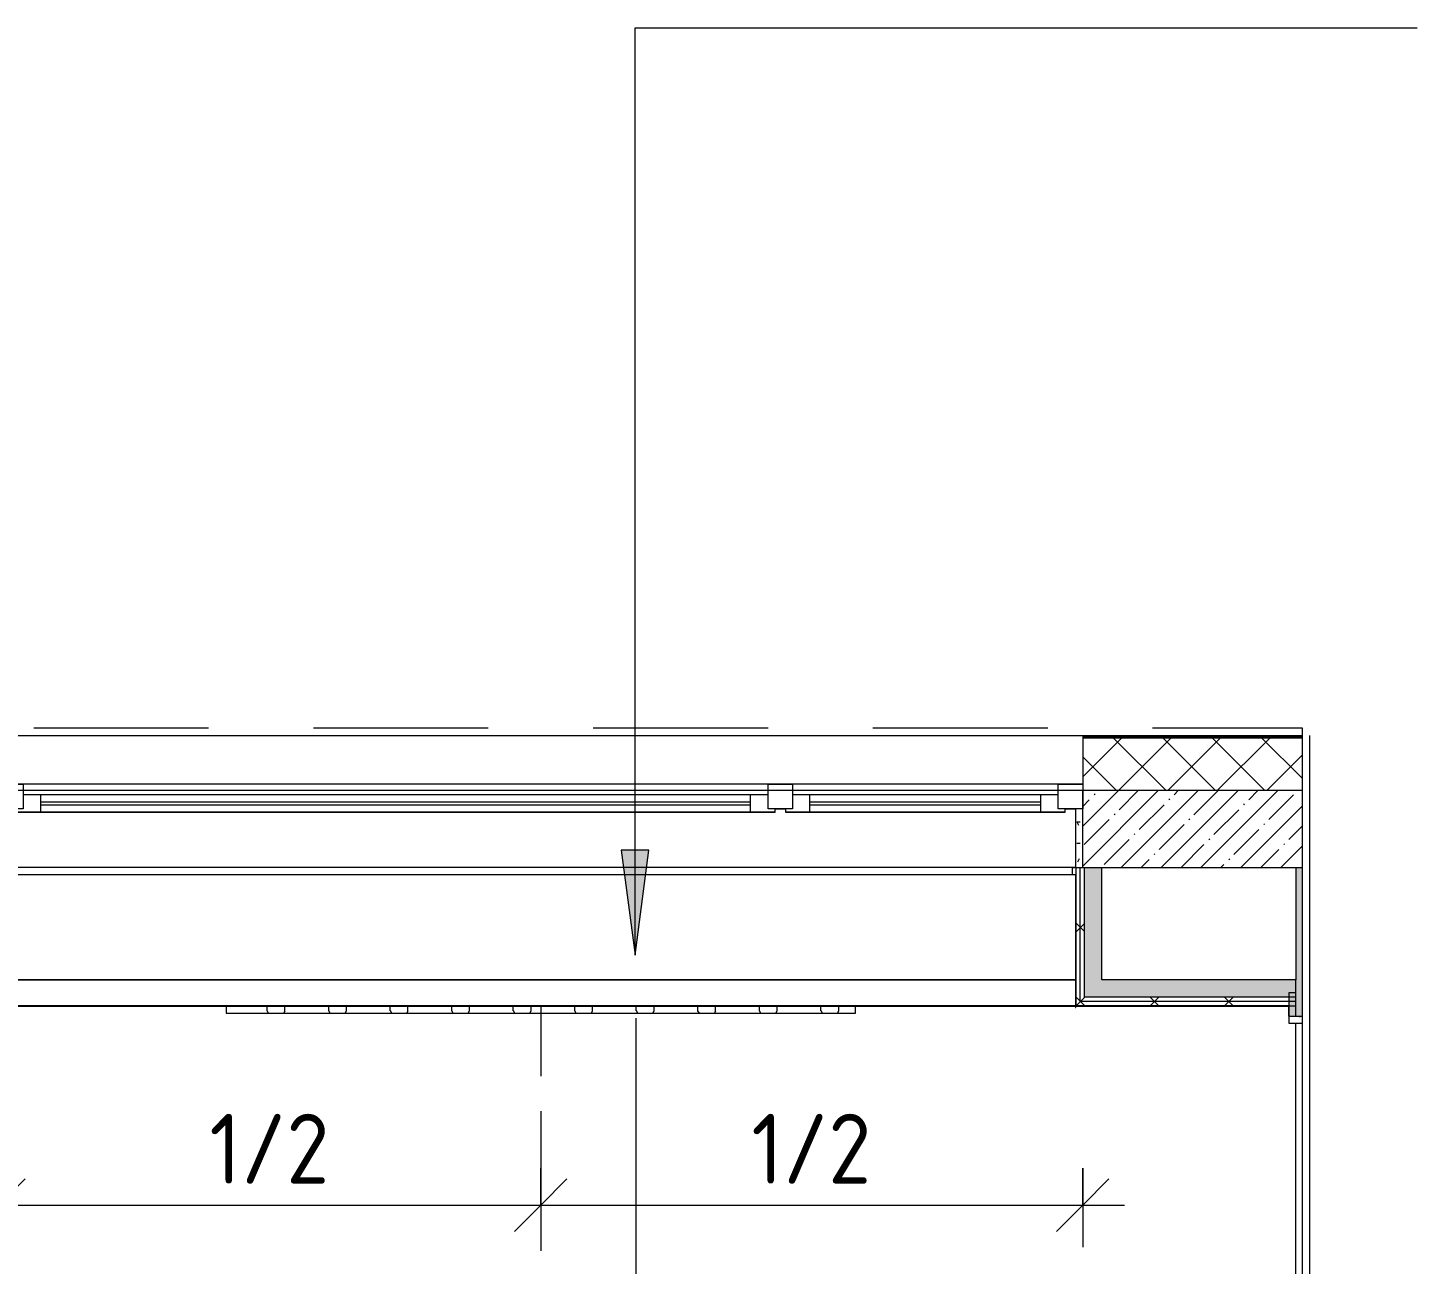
# Model space of a CAD drawing. Header units: millimetres. Extents: x -6228 to 198016, y -8553 to 29000.
# Drawn here: x 170221 to 174195, y 22265 to 25803 of the extents above; entities that cross this region are included whole.
import ezdxf

# ---------------------------------------------------------------- set-up
doc = ezdxf.new("R2010")
doc.units = ezdxf.units.MM
doc.linetypes.add('200_ШТРИХ__ш1_п0_6_', pattern=[800, 500, -300])
doc.linetypes.add('ADSK_Штрих_ш2 п1', pattern=[300, 200, -100])
for name, color, linetype, lineweight in [('A-ANNO-DIMS', 7, 'Continuous', 9), ('A-ANNO-DIMS-100', 7, 'Continuous', 9), ('A-DETL-2', 7, 'ADSK_Штрих_ш2 п1', 9), ('A-DETL-GENF', 7, 'Continuous', 9), ('A-DETL-MBND-1', 7, '200_ШТРИХ__ш1_п0_6_', 9), ('A-GLAZ-2', 7, 'Continuous', 9), ('A-WALL-1', 7, 'Continuous', 9), ('A-WALL-4', 7, 'Continuous', 13), ('G-ANNO-TEXT', 7, 'Continuous', 9), ('I-WALL-7', 7, 'Continuous', 9), ('Знаки', 7, 'Continuous', 9), ('Марки для знаков', 7, 'Continuous', 9), ('Оси', 7, 'Continuous', 9)]:
    doc.layers.add(name, color=color, linetype=linetype, lineweight=lineweight)
for name, color, linetype, lineweight, true_color in [('A-FLOR-3', 7, 'Continuous', 9, 0xaaaaaa), ('I-WALL-1', 7, 'Continuous', 5, 0xe7e7e7), ('I-WALL-9', 9, 'Continuous', 9, 0x808080), ('Знаки-1', 7, 'Continuous', 9, 0x787878)]:
    doc.layers.add(name, color=color, linetype=linetype, lineweight=lineweight, true_color=true_color)
doc.styles.add('ISOCPEUR_2', font='isocpeur.ttf', dxfattribs={"width": 0.9, "height": 200})
doc.dimstyles.new('ISO-2_0_0_9К_Средний_округл2_1', dxfattribs={"dimscale": 304.8, "dimtxt": 199.196235, "dimasz": 0.492126, "dimexe": 0.393701, "dimexo": 0, "dimgap": 0, "dimtad": 1, "dimdec": 0, "dimrnd": 10, "dimzin": 0, "dimdsep": 46, "dimtxsty": 'ISOCPEUR_2', "dimblk1": 'OBLIQUE', "dimblk2": 'OBLIQUE', "dimsah": 1, "dimcen": 0.09, "dimdle": 0.393701, "dimazin": 0, "dimtfac": 1, "dimtdec": 4, "dimtix": 1, "dimtmove": 0, "dimatfit": 3, "dimfxl": 1, "dimtvp": 1, "dimtolj": 1, "dimtzin": 0, "dimarcsym": 2})
pattern_1 = [(45, (135578.19, 0), (-57.02463, 57.02463), []), (45, (135635.21, 0), (-57.02463, 57.02463), [100.806, -20.161, 3.353, -16.808])]
pattern_2 = [(0, (135578.187, 0), (121.92, 30.48), [10.058, -81.382, 10.058, -81.382, -487.68]), (0, (135578.187, 0), (121.92, 30.48), [-182.88, 10.058, -172.822, 10.058, -81.382, -213.36]), (0, (135578.187, 0), (121.92, 30.48), [-457.2, 10.058, -50.902, 10.058, -142.342]), (120, (135623.907, 15.24), (-87.356454, 90.345817), [10.058, -81.382, 10.058, -81.382, -487.68]), (120, (135623.907, 15.24), (-87.356454, 90.345817), [-182.88, 10.058, -172.822, 10.058, -81.382, -213.36]), (120, (135623.907, 15.24), (-87.356454, 90.345817), [-457.2, 10.058, -50.902, 10.058, -142.342]), (240, (135639.147, 76.2), (-34.563546, -120.825817), [10.058, -81.382, 10.058, -81.382, -487.68]), (240, (135639.147, 76.2), (-34.563546, -120.825817), [-182.88, 10.058, -172.822, 10.058, -81.382, -213.36]), (240, (135639.147, 76.2), (-34.563546, -120.825817), [-457.2, 10.058, -50.902, 10.058, -142.342])]
pattern_3 = [(45, (135578.19, 0), (-106.066, 106.066), []), (135, (135578.19, 0), (-106.066, -106.066), [])]

# ---------------------------------------------------------------- blocks, each defined once
blk = doc.blocks.new('120_Окно_СКБ_2Ст - 120_Окно_СКБ_2Ст 3100х2500 _мал_створка слева_ 2-V208-План зашивки приборов отопления в осях 2 этажа 1-12')
at = {"layer": 'A-GLAZ-2'}
for p, q in [((-1550, -127), (-1550, -57)), ((-1550, -57), (-1480, -57)), ((1550, -57), (-1550, -57)), ((-1480, -57), (-1480, -127)), ((650, -127), (650, -57)), ((650, -57), (720, -57)), ((720, -57), (720, -127)), ((1480, -127), (1480, -57)), ((1480, -57), (1550, -57)), ((1550, -57), (1550, -127)), ((650, -87), (-1480, -87)), ((-1480, -87), (-1480, -127)), ((-1430, -137), (-1430, -87)), ((-1430, -107), (600, -107)), ((600, -117), (-1430, -117)), ((600, -137), (600, -87)), ((650, -127), (650, -87)), ((1480, -87), (720, -87)), ((720, -87), (720, -127)), ((770, -137), (770, -87)), ((770, -107), (1430, -107)), ((1430, -117), (770, -117)), ((1430, -137), (1430, -87)), ((1480, -127), (1480, -87)), ((-1480, -127), (-1550, -127)), ((-1549.8, -127), (-1500, -127)), ((-1480, -127), (-1500, -127)), ((-1500, -127), (-1500, -137)), ((-1500, -137), (670, -137)), ((670, -137), (-1500, -137)), ((720, -127), (650, -127)), ((670, -127), (650, -127)), ((670, -127), (700, -127)), ((670, -137), (670, -127)), ((720, -127), (700, -127)), ((700, -127), (700, -137)), ((700, -137), (1500, -137)), ((1500, -137), (700, -137)), ((1550, -127), (1480, -127)), ((1500, -127), (1480, -127)), ((1500, -127), (1530, -127)), ((1500, -137), (1500, -127))]:
    blk.add_line(p, q, dxfattribs=at)
blk = doc.blocks.new('Съемный металлический экран с перфорацией - E1-V259-План зашивки приборов отопления в осях 2 этажа 1-12')
at = {"layer": 'Знаки-1'}
h = blk.add_hatch(dxfattribs=at)
h.set_pattern_fill('FP_226', color=256, style=0, pattern_type=2)
h.set_pattern_definition([(180, (36991.406, 23003), (-6e-15, -50.8), [13.612, -74.376]), (240, (36966.006, 22996.194), (43.99409, -25.4), [13.612, -74.376]), (300, (36959.2, 22970.794), (43.99409, 25.4), [13.612, -74.376]), (210, (36977.79, 23003), (-9e-05, -101.59984), [13.612, -87.988]), (210, (37003.19, 22959.01), (-9e-05, -101.59984), [13.612, -87.988]), (330, (36991.41, 23003), (87.98809, 50.79984), [13.612, -87.988]), (330, (36966.01, 22959.01), (87.98809, 50.79984), [13.612, -87.988]), (270, (36959.2, 22984.41), (87.988, -50.8), [13.612, -87.988]), (270, (37010, 22984.41), (87.988, -50.8), [13.612, -87.988])])
h.paths.add_polyline_path([(66.2, 20), (0, 20), (0, 0), (1800, 0), (1800, 20), (232, 20)])
at = {"layer": 'Знаки'}
for p, q in [((1800, 20), (0, 20)), ((0, 20), (0, 0)), ((0, 0), (1800, 0)), ((1800, 0), (1800, 20))]:
    blk.add_line(p, q, dxfattribs=at)
blk = doc.blocks.new('Зашивка приборов отопления22 - Зашивка приборов отопления-33321747-План зашивки приборов отопления в осях 2 этажа 1-12')
at = {"layer": 'A-WALL-1'}
for p, q in [((37267.8, 26888.4), (34187.8, 26888.4)), ((34187.8, 26567.4), (37267.8, 26567.4)), ((37267.8, 26567.4), (34187.8, 26567.4)), ((34187.8, 26492.4), (37267.8, 26492.4))]:
    blk.add_line(p, q, dxfattribs=at)
blk = doc.blocks.new('DET_L_Линия разрыва - М100-30654710-План зашивки приборов отопления в осях 2 этажа 1-12')
at = {"layer": 'A-DETL-GENF'}
blk.add_line((24079.7, 0), (12339.9, 0), dxfattribs=at)
blk = doc.blocks.new('DIMBLOCK57-План зашивки приборов отопления в осях 2 этажа 1-12')
at = {"layer": 'A-ANNO-DIMS-100'}
for p, q in [((170138.2, 22539.9), (170138.2, 22313.9)), ((170138.2, 22433.9), (170138.2, 22539.9)), ((171688.2, 22539.9), (171688.2, 22313.9)), ((171688.2, 22433.9), (171688.2, 22539.9)), ((170018.2, 22433.9), (171688.2, 22433.9))]:
    blk.add_line(p, q, dxfattribs=at)
at = {"layer": 'A-ANNO-DIMS-100', "lineweight": 20}
for p, q in [((170138.2, 22433.9), (170213.2, 22508.9)), ((171688.2, 22433.9), (171763.2, 22508.9)), ((170138.2, 22433.9), (170063.2, 22358.9)), ((171688.2, 22433.9), (171613.2, 22358.9))]:
    blk.add_line(p, q, dxfattribs=at)
at = {"layer": 'A-ANNO-DIMS-100', "color": 0, "insert": (170740.8, 22695.2), "char_height": 200, "width": 413.715, "attachment_point": 1, "line_spacing_factor": 1.149209, "style": 'ISOCPEUR_2'}
blk.add_mtext('1/2', dxfattribs=at)
blk = doc.blocks.new('_Oblique')
at = {"color": 0, "linetype": 'ByBlock', "lineweight": -2}
blk.add_line((-0.5, -0.5), (0.5, 0.5), dxfattribs=at)
blk = doc.blocks.new('DIMBLOCK58-План зашивки приборов отопления в осях 2 этажа 1-12')
at = {"layer": 'A-ANNO-DIMS-100'}
for p, q in [((171688.2, 22539.9), (171688.2, 22313.9)), ((171688.2, 22433.9), (171688.2, 22539.9)), ((173238.2, 22539.9), (173238.2, 22313.9)), ((173238.2, 22433.9), (173238.2, 22539.9)), ((171688.2, 22433.9), (173358.2, 22433.9))]:
    blk.add_line(p, q, dxfattribs=at)
at = {"layer": 'A-ANNO-DIMS-100', "lineweight": 20}
for p, q in [((171688.2, 22433.9), (171763.2, 22508.9)), ((173238.2, 22433.9), (173313.2, 22508.9)), ((171688.2, 22433.9), (171613.2, 22358.9)), ((173238.2, 22433.9), (173163.2, 22358.9))]:
    blk.add_line(p, q, dxfattribs=at)
at = {"layer": 'A-ANNO-DIMS-100', "color": 0, "insert": (172290.8, 22695.2), "char_height": 200, "width": 413.715, "attachment_point": 1, "line_spacing_factor": 1.149209, "style": 'ISOCPEUR_2'}
blk.add_mtext('1/2', dxfattribs=at)

msp = doc.modelspace()

# ---------------------------------------------------------------- hatches: boundary and pattern name
at = {"layer": 'A-WALL-1'}
h = msp.add_hatch(dxfattribs=at)
h.set_pattern_fill('FP_152', color=256, style=0, pattern_type=2)
h.set_pattern_definition([(45, (135578.19, 0), (-70.71068, 70.71068), []), (135, (135578.19, 0), (-70.71068, -70.71068), [])])
h.paths.add_polyline_path([(173865.8, 23620), (173865.8, 23770), (173238.2, 23770), (173238.2, 23620), (173516.8, 23620)])
h.paths.add_polyline_path([(170138.2, 23620), (170138.2, 23770), (169418.2, 23770), (169418.2, 23620), (169537.5, 23620)])
at = {"layer": 'G-ANNO-TEXT'}
msp.add_hatch(color=256, dxfattribs=at).paths.add_polyline_path([(171957.9, 23149.4), (171997.4, 23449.4), (171918.4, 23449.4)])
at = {"layer": 'I-WALL-1'}
for points in [[(173243.2, 23029), (173293.2, 23029), (173293.2, 23399), (173243.2, 23399), (173243.2, 23208.8)], [(173293.2, 23029), (173848.2, 23029), (173848.2, 23079), (173293.2, 23079)]]:
    msp.add_hatch(color=256, dxfattribs=at).paths.add_polyline_path(points)
at = {"layer": 'I-WALL-7'}
h = msp.add_hatch(dxfattribs=at)
h.set_pattern_fill('FP_153', color=256, style=0, pattern_type=2)
h.set_pattern_definition(pattern_1)
h.paths.add_polyline_path([(173865.8, 23400), (173865.8, 23620), (173238.2, 23620), (173238.2, 23400), (173516.8, 23400)])
h.paths.add_polyline_path([(170138.2, 23400), (170138.2, 23620), (169188.2, 23620), (169188.2, 23400), (169537.5, 23400)])
h = msp.add_hatch(dxfattribs=at)
h.set_pattern_fill('FP_220', color=256, style=0, pattern_type=2)
h.set_pattern_definition(pattern_3)
h.paths.add_polyline_path([(173218.2, 23004), (173230.7, 23004), (173230.7, 23399), (173218.2, 23399), (173218.2, 23208.8)])
h = msp.add_hatch(dxfattribs=at)
h.set_pattern_fill('FP_220', color=256, style=0, pattern_type=2)
h.set_pattern_definition(pattern_3)
h.paths.add_polyline_path([(173243.2, 23016.5), (173243.2, 23399), (173230.7, 23399), (173230.7, 23016.5)])
h = msp.add_hatch(dxfattribs=at)
h.set_pattern_fill('FP_153', color=256, style=0, pattern_type=2)
h.set_pattern_definition(pattern_1)
h.paths.add_polyline_path([(173865.8, 11200), (173865.8, 11459.9), (173848.2, 11468.7), (173848.2, 11200)])
h.paths.add_polyline_path([(173848.2, 11751), (174068.2, 11861), (174068.2, 11958.7), (173865.8, 12059.9), (173865.8, 12125), (173848.2, 12125), (173848.2, 11909.9)])
h.paths.add_polyline_path([(173848.2, 13525), (173865.8, 13525), (173865.8, 21575), (173848.2, 21575), (173848.2, 16929.7)])
h.paths.add_polyline_path([(173865.8, 22975), (173865.8, 23400), (173848.2, 23400), (173848.2, 22975)])
h = msp.add_hatch(dxfattribs=at)
h.set_pattern_fill('FP_220', color=256, style=0, pattern_type=2)
h.set_pattern_definition(pattern_3)
h.paths.add_polyline_path([(173848.2, 23004), (173848.2, 23016.5), (173230.7, 23016.5), (173230.7, 23004), (173828.2, 23004)])
h = msp.add_hatch(dxfattribs=at)
h.set_pattern_fill('FP_220', color=256, style=0, pattern_type=2)
h.set_pattern_definition(pattern_3)
h.paths.add_polyline_path([(173293.2, 23016.5), (173848.2, 23016.5), (173848.2, 23029), (173243.2, 23029), (173243.2, 23016.5)])
at = {"layer": 'I-WALL-9'}
h = msp.add_hatch(dxfattribs=at)
h.set_pattern_fill('FP_219', color=256, style=0, pattern_type=2)
h.set_pattern_definition(pattern_2)
h.paths.add_polyline_path([(173238.2, 23400), (173238.2, 23568), (173218.2, 23568), (173218.2, 23400)])
h = msp.add_hatch(dxfattribs=at)
h.set_pattern_fill('FP_219', color=256, style=0, pattern_type=2)
h.set_pattern_definition(pattern_2)
h.paths.add_polyline_path([(173828.2, 11200), (173848.2, 11200), (173848.2, 11468.7), (173828.2, 11478.7), (173828.2, 11220)])
h.paths.add_polyline_path([(173828.2, 11741), (173848.2, 11751), (173848.2, 12125), (173828.2, 12125), (173828.2, 11909.9)])
h.paths.add_polyline_path([(173848.2, 13525), (173848.2, 21575), (173828.2, 21575), (173828.2, 13525)])
h.paths.add_polyline_path([(173848.2, 22975), (173848.2, 23041.5), (173828.2, 23041.5), (173828.2, 22975)])
h = msp.add_hatch(dxfattribs=at)
h.set_pattern_fill('FP_219', color=256, style=0, pattern_type=2)
h.set_pattern_definition(pattern_2)
h.paths.add_polyline_path([(173865.8, 22955), (173865.8, 22975), (173828.2, 22975), (173828.2, 22955)])

# ---------------------------------------------------------------- linework, layer by layer
at = {"layer": 'A-DETL-2'}
msp.add_line((171688.2, 23003), (171688.2, 22303), dxfattribs=at)
at = {"layer": 'A-DETL-MBND-1'}
msp.add_line((169438.2, 23799.7), (173865.8, 23799.7), dxfattribs=at)
at = {"layer": 'A-FLOR-3'}
msp.add_line((173828.2, 23003), (173827.2, 23003), dxfattribs=at)
at = {"layer": 'A-WALL-1'}
for p, q in [((169438.2, 23778), (173865.8, 23778)), ((173238.2, 23778), (173238.2, 23620)), ((173238.2, 23620), (169418.2, 23620))]:
    msp.add_line(p, q, dxfattribs=at)
at = {"layer": 'A-WALL-4'}
for p, q in [((173865.8, 23773), (173238.2, 23773)), ((173865.8, 23770), (173238.2, 23770)), ((173865.8, 23620), (173238.2, 23620)), ((173218.2, 23379), (173218.2, 23004)), ((173230.7, 23016.5), (173230.7, 23399)), ((173243.2, 23029), (173243.2, 23399)), ((173848.2, 22975), (173848.2, 23079)), ((173848.2, 23016.5), (173230.7, 23016.5)), ((173848.2, 23029), (173243.2, 23029)), ((173828.2, 23004), (173230.7, 23004)), ((173828.2, 22975), (173848.2, 22975))]:
    msp.add_line(p, q, dxfattribs=at)
at = {"layer": 'G-ANNO-TEXT'}
for p, q in [((171957.9, 25802.6), (174195, 25802.6)), ((171957.9, 23149.4), (171957.9, 25802.6)), ((171997.4, 23449.4), (171918.4, 23449.4)), ((171918.4, 23449.4), (171957.9, 23149.4)), ((171957.9, 23149.4), (171997.4, 23449.4))]:
    msp.add_line(p, q, dxfattribs=at)
at = {"layer": 'I-WALL-7'}
for p, q in [((173238.2, 23400), (173238.2, 23620)), ((173217.2, 23568), (173217.2, 23400)), ((173238.2, 23568), (173217.2, 23568)), ((173218.2, 23400), (173218.2, 23568)), ((173218.2, 23379), (170139.2, 23379)), ((173208.2, 23400), (173865.8, 23400)), ((173208.2, 23400), (173208.2, 23380)), ((173208.2, 23380), (173218.2, 23380)), ((173217.2, 23379), (173217.2, 22999.5)), ((173218.2, 23399), (173218.2, 23379)), ((173293.2, 23399), (173218.2, 23399)), ((173293.2, 23079), (173293.2, 23399)), ((173848.2, 23400), (173848.2, 23079)), ((173848.2, 23079), (173293.2, 23079)), ((173828.2, 23041.5), (173828.2, 22955)), ((173848.2, 23041.5), (173828.2, 23041.5)), ((169209.2, 23003), (173827.2, 23003)), ((173230.7, 23004), (170139.2, 23004)), ((173217.2, 22999.5), (173218.2, 22999.5)), ((173218.2, 22999.5), (173218.2, 23003)), ((173229.2, 23004), (173229.2, 23003)), ((173827.2, 23003), (173827.2, 22975)), ((173827.2, 22975), (173828.2, 22975)), ((173828.2, 23004), (173848.2, 23004)), ((173848.2, 22975), (173865.8, 22975)), ((173828.2, 22955), (173865.8, 22955)), ((173848.2, 21595), (173848.2, 22955))]:
    msp.add_line(p, q, dxfattribs=at)
at = {"layer": 'Марки для знаков'}
msp.add_line((171960.1, 22968.7), (171960.1, 22226.7), dxfattribs=at)
at = {"layer": 'Оси'}
msp.add_line((173888.2, 21277.7), (173888.2, 23777.7), dxfattribs=at)

# ---------------------------------------------------------------- block references
at = {"layer": 'A-DETL-GENF', "rotation": 90.00000000000031}
msp.add_blockref('DET_L_Линия разрыва - М100-30654710-План зашивки приборов отопления в осях 2 этажа 1-12', (173865.8, -280), dxfattribs=at)
at = {"layer": 'A-GLAZ-2'}
msp.add_blockref('120_Окно_СКБ_2Ст - 120_Окно_СКБ_2Ст 3100х2500 _мал_створка слева_ 2-V208-План зашивки приборов отопления в осях 2 этажа 1-12', (171688.2, 23695), dxfattribs=at)
at = {"layer": 'A-WALL-1'}
msp.add_blockref('Зашивка приборов отопления22 - Зашивка приборов отопления-33321747-План зашивки приборов отопления в осях 2 этажа 1-12', (135950.4, -3488.4), dxfattribs=at)
at = {"layer": 'Знаки', "rotation": 180}
msp.add_blockref('Съемный металлический экран с перфорацией - E1-V259-План зашивки приборов отопления в осях 2 этажа 1-12', (172588.2, 23003), dxfattribs=at)

# ---------------------------------------------------------------- dimensions: what is measured, and where the dimension line sits
at = {"layer": 'A-ANNO-DIMS'}
for base, p1, p2, picture, middle in [((171688.2, 22433.9), (170138.2, 22539.9), (171688.2, 22539.9), 'DIMBLOCK57-План зашивки приборов отопления в осях 2 этажа 1-12', (170913.2, 22533.9)), ((173238.2, 22433.9), (171688.2, 22539.9), (173238.2, 22539.9), 'DIMBLOCK58-План зашивки приборов отопления в осях 2 этажа 1-12', (172463.2, 22533.9))]:
    dim = msp.add_linear_dim(base=base, p1=p1, p2=p2, text='1/2', dimstyle='ISO-2_0_0_9К_Средний_округл2_1', override={"dimpost": '<>', "dimfxl": 1550}, dxfattribs=at)
    dim.commit()
    dim.dimension.update_dxf_attribs({"geometry": picture, "text_midpoint": middle})

doc.saveas('drawing.dxf')
